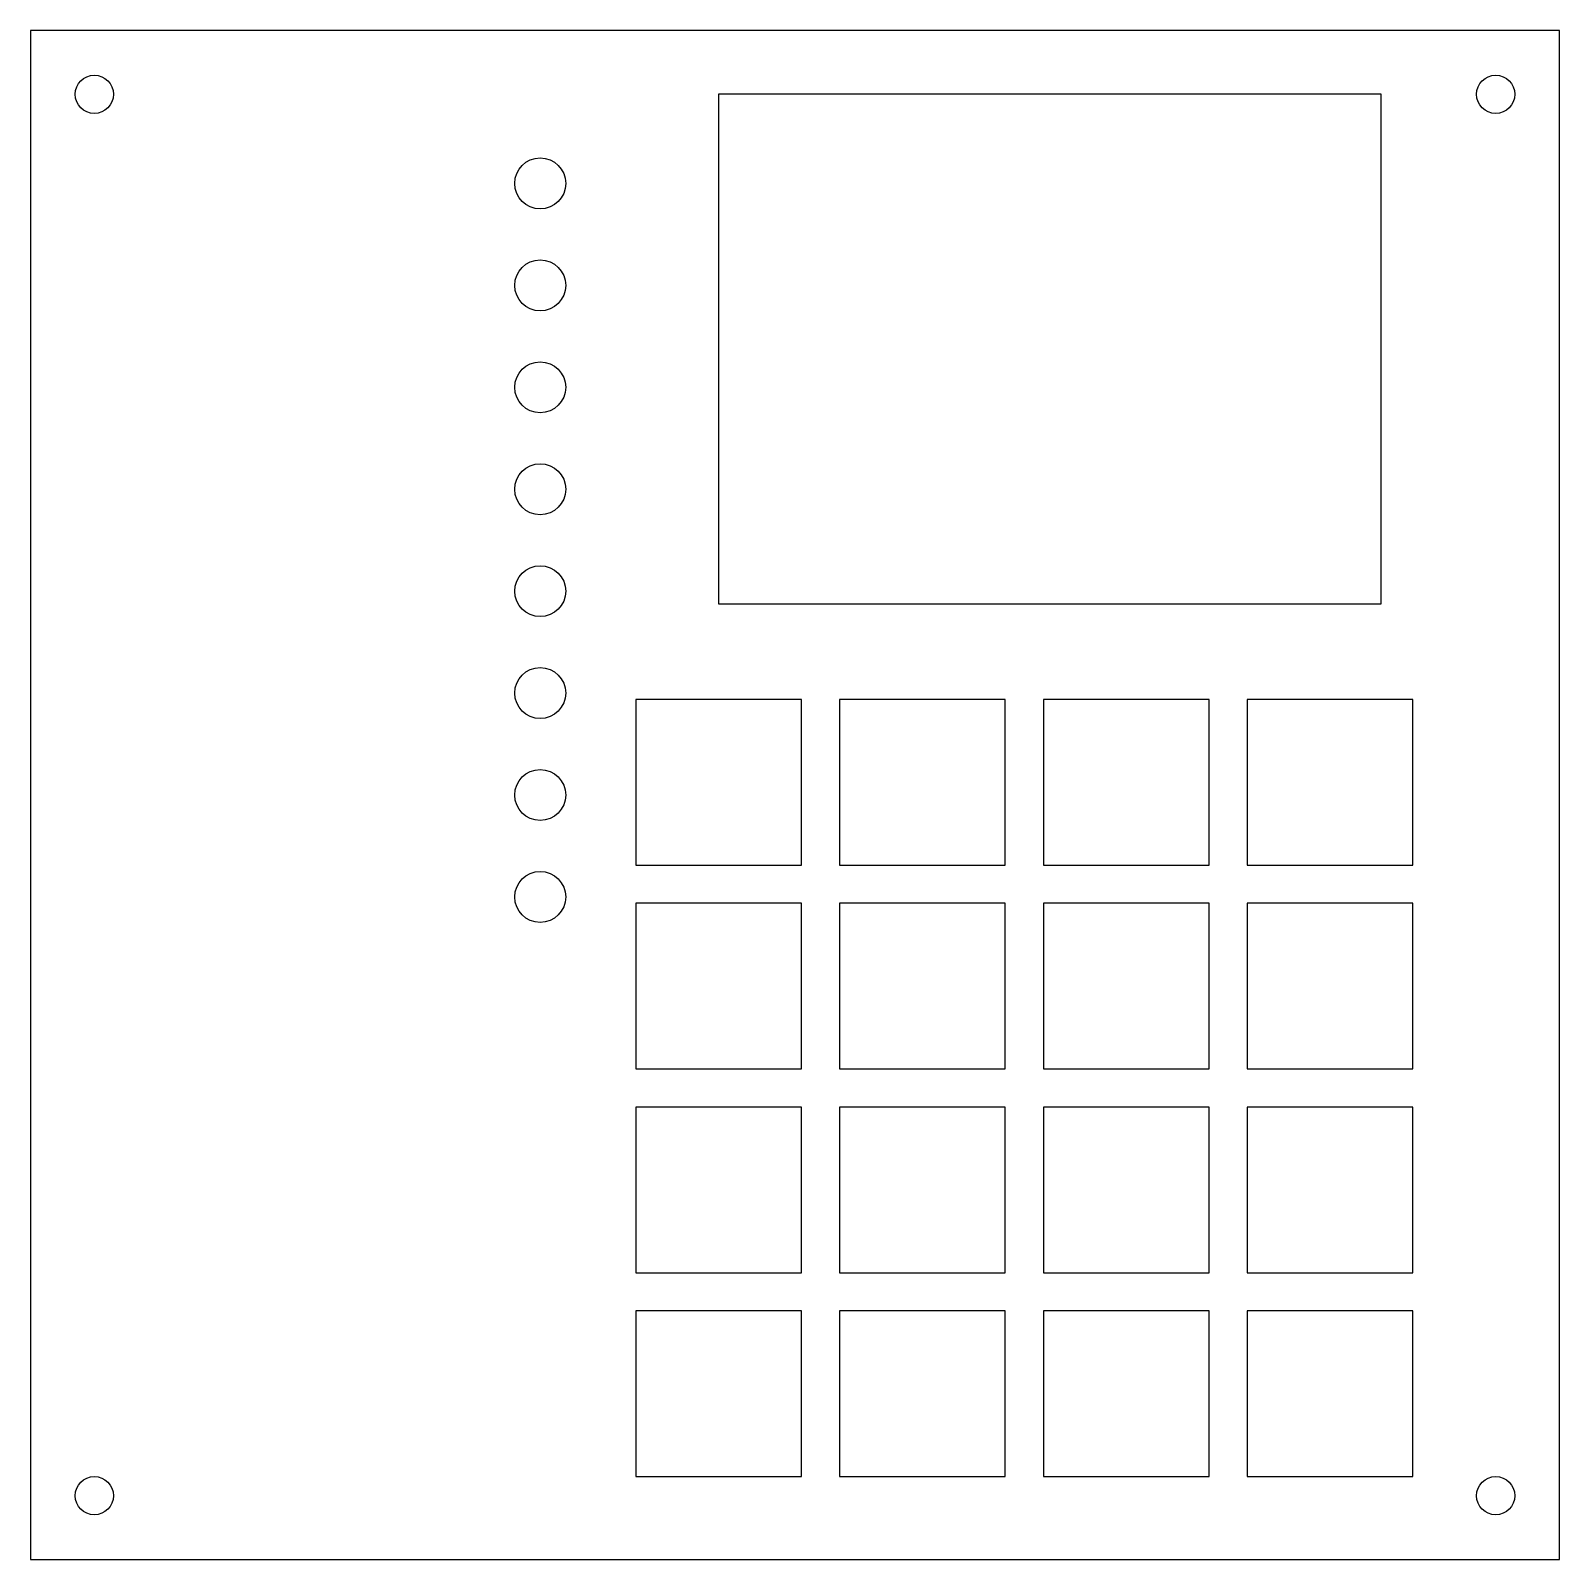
# Model space of a CAD drawing. Header units: millimetres. Extents: x 0 to 120, y 0 to 120.
import ezdxf

# ---------------------------------------------------------------- set-up
doc = ezdxf.new("R2010")
doc.units = ezdxf.units.MM

msp = doc.modelspace()

# ---------------------------------------------------------------- linework, layer by layer
at = {"layer": 'BOARD_REF'}
for p, q in [((120, 120), (0, 120)), ((0, 120), (0, 0)), ((120, 0), (120, 120)), ((0, 0), (120, 0))]:
    msp.add_line(p, q, dxfattribs=at)
at = {"layer": 'CUT'}
for p, q in [((106, 115), (54, 115)), ((54, 115), (54, 75)), ((106, 75), (106, 115)), ((54, 75), (106, 75)), ((60.5, 67.5), (47.5, 67.5)), ((47.5, 67.5), (47.5, 54.5)), ((60.5, 54.5), (60.5, 67.5)), ((76.5, 67.5), (63.5, 67.5)), ((63.5, 67.5), (63.5, 54.5)), ((76.5, 54.5), (76.5, 67.5)), ((92.5, 67.5), (79.5, 67.5)), ((79.5, 67.5), (79.5, 54.5)), ((92.5, 54.5), (92.5, 67.5)), ((108.5, 67.5), (95.5, 67.5)), ((95.5, 67.5), (95.5, 54.5)), ((108.5, 54.5), (108.5, 67.5)), ((47.5, 54.5), (60.5, 54.5)), ((63.5, 54.5), (76.5, 54.5)), ((79.5, 54.5), (92.5, 54.5)), ((95.5, 54.5), (108.5, 54.5)), ((60.5, 51.5), (47.5, 51.5)), ((47.5, 51.5), (47.5, 38.5)), ((60.5, 38.5), (60.5, 51.5)), ((76.5, 51.5), (63.5, 51.5)), ((63.5, 51.5), (63.5, 38.5)), ((76.5, 38.5), (76.5, 51.5)), ((92.5, 51.5), (79.5, 51.5)), ((79.5, 51.5), (79.5, 38.5)), ((92.5, 38.5), (92.5, 51.5)), ((108.5, 51.5), (95.5, 51.5)), ((95.5, 51.5), (95.5, 38.5)), ((108.5, 38.5), (108.5, 51.5)), ((47.5, 38.5), (60.5, 38.5)), ((63.5, 38.5), (76.5, 38.5)), ((79.5, 38.5), (92.5, 38.5)), ((95.5, 38.5), (108.5, 38.5)), ((60.5, 35.5), (47.5, 35.5)), ((47.5, 35.5), (47.5, 22.5)), ((60.5, 22.5), (60.5, 35.5)), ((76.5, 35.5), (63.5, 35.5)), ((63.5, 35.5), (63.5, 22.5)), ((76.5, 22.5), (76.5, 35.5)), ((92.5, 35.5), (79.5, 35.5)), ((79.5, 35.5), (79.5, 22.5)), ((92.5, 22.5), (92.5, 35.5)), ((108.5, 35.5), (95.5, 35.5)), ((95.5, 35.5), (95.5, 22.5)), ((108.5, 22.5), (108.5, 35.5)), ((47.5, 22.5), (60.5, 22.5)), ((63.5, 22.5), (76.5, 22.5)), ((79.5, 22.5), (92.5, 22.5)), ((95.5, 22.5), (108.5, 22.5)), ((60.5, 19.5), (47.5, 19.5)), ((47.5, 19.5), (47.5, 6.5)), ((60.5, 6.5), (60.5, 19.5)), ((76.5, 19.5), (63.5, 19.5)), ((63.5, 19.5), (63.5, 6.5)), ((76.5, 6.5), (76.5, 19.5)), ((92.5, 19.5), (79.5, 19.5)), ((79.5, 19.5), (79.5, 6.5)), ((92.5, 6.5), (92.5, 19.5)), ((108.5, 19.5), (95.5, 19.5)), ((95.5, 19.5), (95.5, 6.5)), ((108.5, 6.5), (108.5, 19.5)), ((47.5, 6.5), (60.5, 6.5)), ((63.5, 6.5), (76.5, 6.5)), ((79.5, 6.5), (92.5, 6.5)), ((95.5, 6.5), (108.5, 6.5))]:
    msp.add_line(p, q, dxfattribs=at)
for centre in [(40, 108), (40, 100), (40, 92), (40, 84), (40, 76), (40, 68), (40, 60), (40, 52)]:
    msp.add_circle(centre, 2, dxfattribs=at)
at = {"layer": 'MOUNT'}
for centre in [(5, 115), (115, 115), (5, 5), (115, 5)]:
    msp.add_circle(centre, 1.5, dxfattribs=at)

doc.saveas('drawing.dxf')
